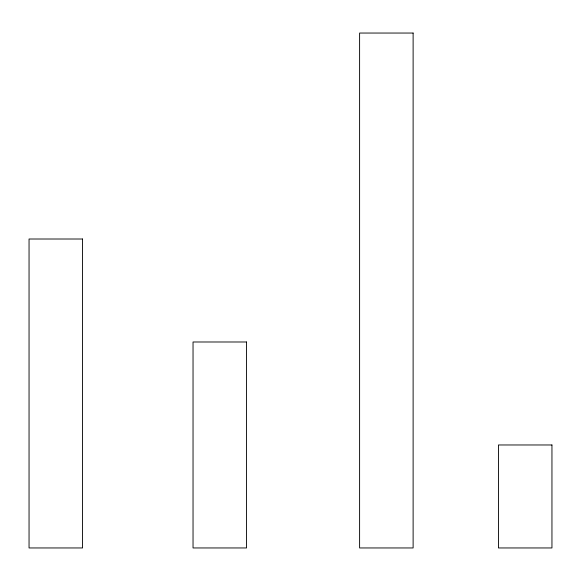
<?xml version="1.0" encoding="UTF-8"?>
<svg xmlns="http://www.w3.org/2000/svg" width="581" height="581" viewBox="0 0 581 581"><rect width="100%" height="100%" fill="white"/><g stroke="black" fill="none" stroke-linecap="round" stroke-linejoin="round"><path stroke-width="0.87" d="M413.12 33.044L359.603 33.044L359.603 547.956L413.12 547.956L413.12 33.044M82.56 239.009L29.05 239.009L29.05 547.956L82.56 547.956L82.56 239.009M246.547 341.991L193.037 341.991L193.037 547.956L246.547 547.956L246.547 341.991M551.95 444.973L498.44 444.973L498.44 547.956L551.95 547.956L551.95 444.973"/></g></svg>
